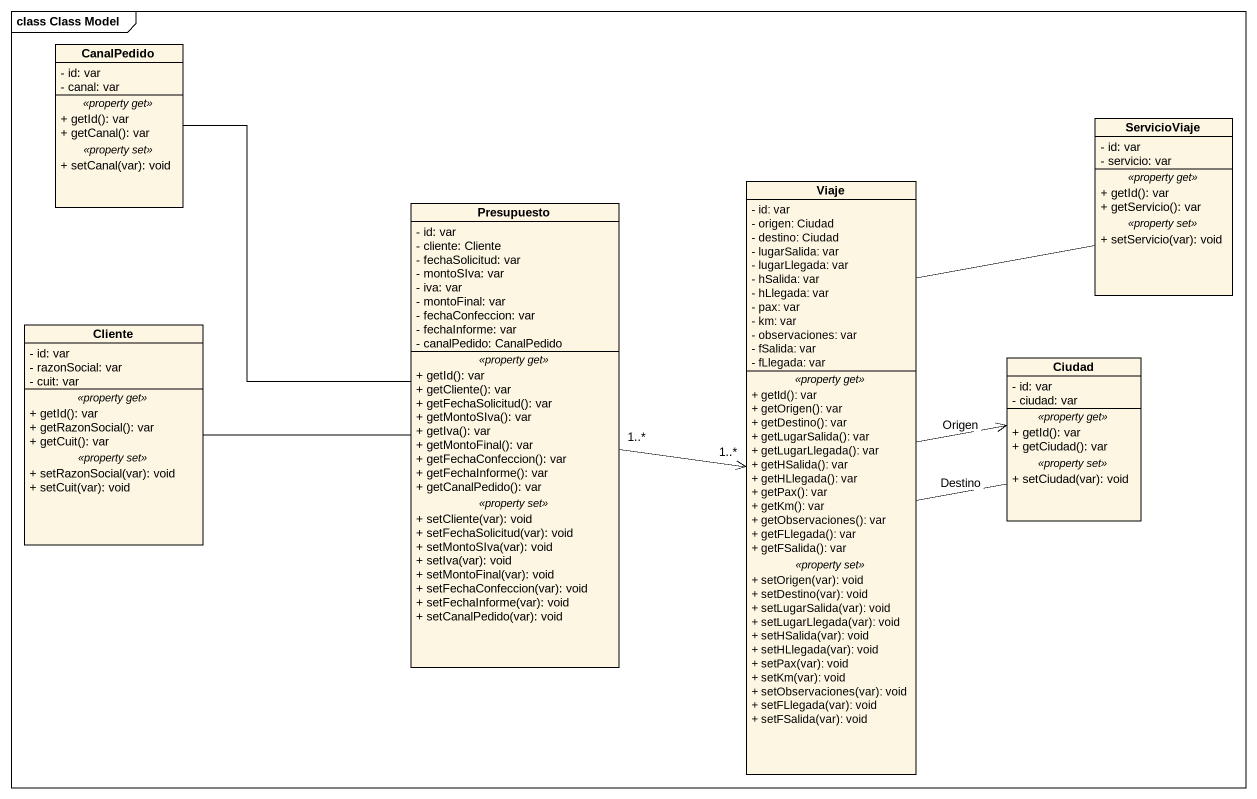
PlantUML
@startuml
mainframe class Class Model
hide circle
hide empty members
skinparam classAttributeIconSize 0
class CanalPedido {
  - id: var
  - canal: var
  .. <<property get>> ..
  + getId(): var
  + getCanal(): var
  .. <<property set>> ..
  + setCanal(var): void
}
class ServicioViaje {
  - id: var
  - servicio: var
  .. <<property get>> ..
  + getId(): var
  + getServicio(): var
  .. <<property set>> ..
  + setServicio(var): void
}
class Viaje {
  - id: var
  - origen: Ciudad
  - destino: Ciudad
  - lugarSalida: var
  - lugarLlegada: var
  - hSalida: var
  - hLlegada: var
  - pax: var
  - km: var
  - observaciones: var
  - fSalida: var
  - fLlegada: var
  .. <<property get>> ..
  + getId(): var
  + getOrigen(): var
  + getDestino(): var
  + getLugarSalida(): var
  + getLugarLlegada(): var
  + getHSalida(): var
  + getHLlegada(): var
  + getPax(): var
  + getKm(): var
  + getObservaciones(): var
  + getFLlegada(): var
  + getFSalida(): var
  .. <<property set>> ..
  + setOrigen(var): void
  + setDestino(var): void
  + setLugarSalida(var): void
  + setLugarLlegada(var): void
  + setHSalida(var): void
  + setHLlegada(var): void
  + setPax(var): void
  + setKm(var): void
  + setObservaciones(var): void
  + setFLlegada(var): void
  + setFSalida(var): void
}
class Presupuesto {
  - id: var
  - cliente: Cliente
  - fechaSolicitud: var
  - montoSIva: var
  - iva: var
  - montoFinal: var
  - fechaConfeccion: var
  - fechaInforme: var
  - canalPedido: CanalPedido
  .. <<property get>> ..
  + getId(): var
  + getCliente(): var
  + getFechaSolicitud(): var
  + getMontoSIva(): var
  + getIva(): var
  + getMontoFinal(): var
  + getFechaConfeccion(): var
  + getFechaInforme(): var
  + getCanalPedido(): var
  .. <<property set>> ..
  + setCliente(var): void
  + setFechaSolicitud(var): void
  + setMontoSIva(var): void
  + setIva(var): void
  + setMontoFinal(var): void
  + setFechaConfeccion(var): void
  + setFechaInforme(var): void
  + setCanalPedido(var): void
}
class Cliente {
  - id: var
  - razonSocial: var
  - cuit: var
  .. <<property get>> ..
  + getId(): var
  + getRazonSocial(): var
  + getCuit(): var
  .. <<property set>> ..
  + setRazonSocial(var): void
  + setCuit(var): void
}
class Ciudad {
  - id: var
  - ciudad: var
  .. <<property get>> ..
  + getId(): var
  + getCiudad(): var
  .. <<property set>> ..
  + setCiudad(var): void
}
Viaje -up- ServicioViaje
Viaje -right- Ciudad : Destino
Viaje -right-> Ciudad : Origen
Presupuesto -up- CanalPedido
Presupuesto "1..*" -right-> "1..*" Viaje
Presupuesto -left- Cliente
@enduml
